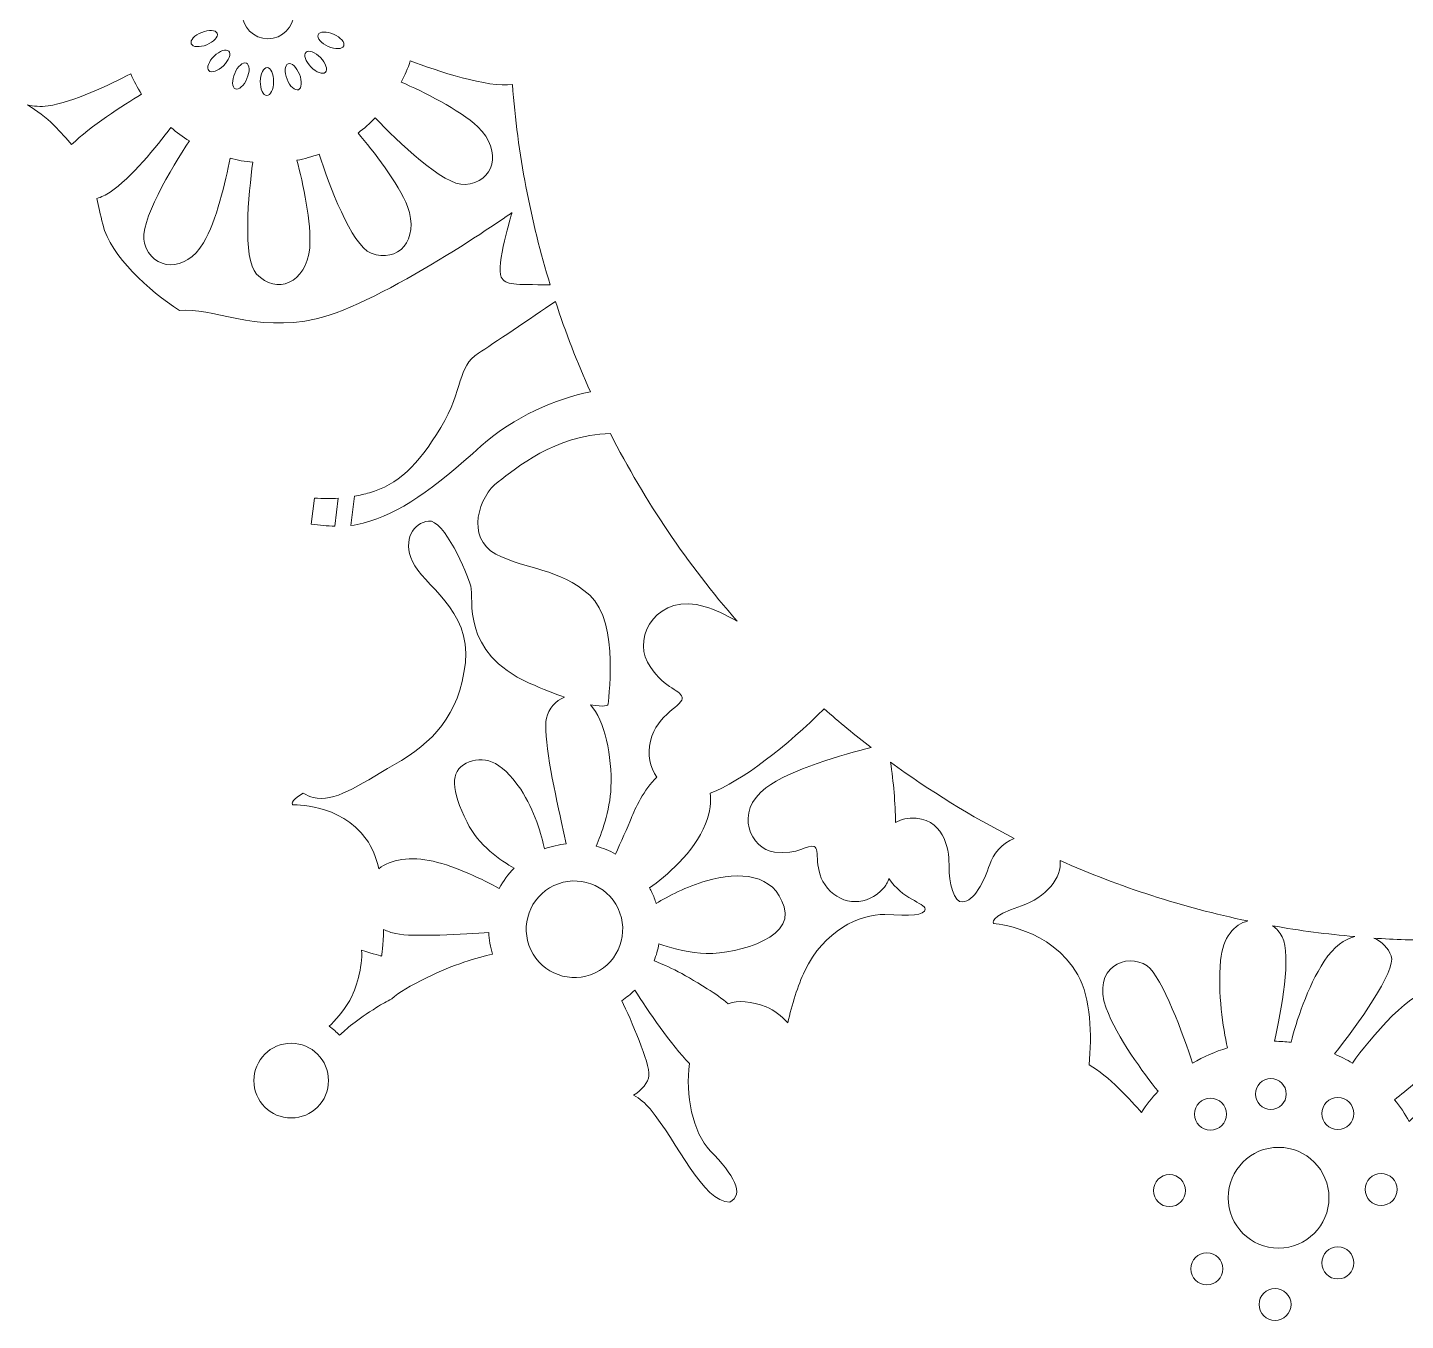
# Model space of a CAD drawing. Header units: inches. Extents: x -22.3 to 19.4, y -6.8 to 10.
# Drawn here: x -21.11 to -13.56, y -5.53 to 1.56 of the extents above; entities that cross this region are included whole.
import ezdxf

# ---------------------------------------------------------------- set-up
doc = ezdxf.new("R2010")
doc.units = ezdxf.units.IN
doc.header["$MEASUREMENT"] = 0
doc.layers.add('Layer 1', color=7, linetype='Continuous')

msp = doc.modelspace()

# ---------------------------------------------------------------- linework, layer by layer
at = {"layer": 'Layer 1', "color": 240, "lineweight": 9}
for points, knots in [([(-19.7963, 1.7796), (-19.7177, 1.7796), (-19.6539, 1.7158), (-19.6539, 1.6371), (-19.6539, 1.6371), (-19.6539, 1.5585), (-19.7177, 1.4947), (-19.7963, 1.4947), (-19.7963, 1.4947), (-19.875, 1.4947), (-19.9388, 1.5585), (-19.9388, 1.6371), (-19.9388, 1.6371), (-19.9388, 1.7158), (-19.875, 1.7796), (-19.7963, 1.7796)], [0, 0, 0, 0, 0.2, 0.2, 0.2, 0.2, 0.4, 0.4, 0.4, 0.4, 0.6, 0.6, 0.6, 0.6, 1, 1, 1, 1]), ([(-20.2168, 1.4673), (-20.2244, 1.486), (-20.1989, 1.5141), (-20.1597, 1.5299), (-20.1597, 1.5299), (-20.1206, 1.5457), (-20.0827, 1.5433), (-20.0752, 1.5245), (-20.0752, 1.5245), (-20.0676, 1.5057), (-20.0931, 1.4777), (-20.1323, 1.4619), (-20.1323, 1.4619), (-20.1714, 1.4461), (-20.2092, 1.4485), (-20.2168, 1.4673)], [0, 0, 0, 0, 0.2, 0.2, 0.2, 0.2, 0.4, 0.4, 0.4, 0.4, 0.6, 0.6, 0.6, 0.6, 1, 1, 1, 1]), ([(-19.3807, 1.4556), (-19.3888, 1.437), (-19.4268, 1.4357), (-19.4654, 1.4526), (-19.4654, 1.4526), (-19.5041, 1.4694), (-19.5289, 1.4982), (-19.5208, 1.5167), (-19.5208, 1.5167), (-19.5127, 1.5353), (-19.4747, 1.5367), (-19.4361, 1.5198), (-19.4361, 1.5198), (-19.3974, 1.5029), (-19.3726, 1.4741), (-19.3807, 1.4556)], [0, 0, 0, 0, 0.2, 0.2, 0.2, 0.2, 0.4, 0.4, 0.4, 0.4, 0.6, 0.6, 0.6, 0.6, 1, 1, 1, 1]), ([(-20.1204, 1.3198), (-20.1345, 1.3343), (-20.1216, 1.37), (-20.0914, 1.3995), (-20.0914, 1.3995), (-20.0613, 1.429), (-20.0254, 1.4412), (-20.0112, 1.4267), (-20.0112, 1.4267), (-19.997, 1.4123), (-20.01, 1.3766), (-20.0401, 1.3471), (-20.0401, 1.3471), (-20.0703, 1.3176), (-20.1062, 1.3054), (-20.1204, 1.3198)], [0, 0, 0, 0, 0.2, 0.2, 0.2, 0.2, 0.4, 0.4, 0.4, 0.4, 0.6, 0.6, 0.6, 0.6, 1, 1, 1, 1]), ([(-20.2818, 0.0044), (-20.4501, 0.1163), (-20.6578, 0.3004), (-20.7024, 0.4772), (-20.7024, 0.4772), (-20.716, 0.5312), (-20.725, 0.577), (-20.734, 0.6186), (-20.734, 0.6186), (-20.7104, 0.6263), (-20.6859, 0.6381), (-20.6613, 0.6544), (-20.6613, 0.6544), (-20.5479, 0.7292), (-20.4058, 0.9066), (-20.3291, 1.0086), (-20.3291, 1.0086), (-20.2971, 0.9814), (-20.2629, 0.9566), (-20.2269, 0.9345), (-20.2269, 0.9345), (-20.3227, 0.7886), (-20.5079, 0.4858), (-20.4736, 0.3733), (-20.4736, 0.3733), (-20.4277, 0.2227), (-20.2498, 0.208), (-20.1493, 0.3764), (-20.1493, 0.3764), (-20.0797, 0.493), (-20.0286, 0.7143), (-20.0037, 0.8396), (-20.0037, 0.8396), (-19.9635, 0.8291), (-19.922, 0.8216), (-19.8794, 0.8174), (-19.8794, 0.8174), (-19.9025, 0.6443), (-19.938, 0.2911), (-19.8583, 0.2046), (-19.8583, 0.2046), (-19.7516, 0.0888), (-19.585, 0.1527), (-19.5674, 0.3481), (-19.5674, 0.3481), (-19.5553, 0.4833), (-19.6052, 0.7049), (-19.6372, 0.8285), (-19.6372, 0.8285), (-19.5954, 0.8367), (-19.5548, 0.8481), (-19.5155, 0.8623), (-19.5155, 0.8623), (-19.4612, 0.6964), (-19.34, 0.3629), (-19.2306, 0.3195), (-19.2306, 0.3195), (-19.0843, 0.2615), (-18.9619, 0.3914), (-19.0308, 0.575), (-19.0308, 0.575), (-19.0786, 0.7022), (-19.2199, 0.8802), (-19.3022, 0.9777), (-19.3022, 0.9777), (-19.2685, 1.003), (-19.2368, 1.0308), (-19.2073, 1.061), (-19.2073, 1.061), (-19.0864, 0.9351), (-18.8324, 0.687), (-18.715, 0.6953), (-18.715, 0.6953), (-18.558, 0.7065), (-18.504, 0.8766), (-18.6458, 1.0122), (-18.6458, 1.0122), (-18.7439, 1.106), (-18.9484, 1.2051), (-19.0649, 1.2573), (-19.0649, 1.2573), (-19.0456, 1.2944), (-19.029, 1.3332), (-19.0154, 1.3734), (-19.0154, 1.3734), (-18.87, 1.3192), (-18.5879, 1.2236), (-18.4555, 1.2442), (-18.4555, 1.2442), (-18.4264, 0.8645), (-18.3557, 0.4965), (-18.2478, 0.1447), (-18.2478, 0.1447), (-18.4496, 0.1503), (-18.4913, 0.1398), (-18.5167, 0.1881), (-18.5167, 0.1881), (-18.5475, 0.2466), (-18.4576, 0.541), (-18.4576, 0.541), (-18.4576, 0.541), (-18.4576, 0.541), (-19.1754, 0.0401), (-19.5313, -0.041), (-19.5313, -0.041), (-19.8701, -0.1182), (-20.1051, 0.0253), (-20.2818, 0.0044)], [0, 0, 0, 0, 0.035714, 0.035714, 0.035714, 0.035714, 0.071429, 0.071429, 0.071429, 0.071429, 0.107143, 0.107143, 0.107143, 0.107143, 0.142857, 0.142857, 0.142857, 0.142857, 0.178571, 0.178571, 0.178571, 0.178571, 0.214286, 0.214286, 0.214286, 0.214286, 0.25, 0.25, 0.25, 0.25, 0.285714, 0.285714, 0.285714, 0.285714, 0.321429, 0.321429, 0.321429, 0.321429, 0.357143, 0.357143, 0.357143, 0.357143, 0.392857, 0.392857, 0.392857, 0.392857, 0.428571, 0.428571, 0.428571, 0.428571, 0.464286, 0.464286, 0.464286, 0.464286, 0.5, 0.5, 0.5, 0.5, 0.535714, 0.535714, 0.535714, 0.535714, 0.571429, 0.571429, 0.571429, 0.571429, 0.607143, 0.607143, 0.607143, 0.607143, 0.642857, 0.642857, 0.642857, 0.642857, 0.678571, 0.678571, 0.678571, 0.678571, 0.714286, 0.714286, 0.714286, 0.714286, 0.75, 0.75, 0.75, 0.75, 0.785714, 0.785714, 0.785714, 0.785714, 0.821429, 0.821429, 0.821429, 0.821429, 0.857143, 0.857143, 0.857143, 0.857143, 0.892857, 0.892857, 0.892857, 0.892857, 0.928571, 0.928571, 0.928571, 0.928571, 1, 1, 1, 1]), ([(-19.975, 1.2203), (-19.9936, 1.2283), (-19.9952, 1.2662), (-19.9786, 1.305), (-19.9786, 1.305), (-19.962, 1.3437), (-19.9334, 1.3687), (-19.9148, 1.3607), (-19.9148, 1.3607), (-19.8962, 1.3528), (-19.8946, 1.3149), (-19.9112, 1.2761), (-19.9112, 1.2761), (-19.9278, 1.2373), (-19.9564, 1.2123), (-19.975, 1.2203)], [0, 0, 0, 0, 0.2, 0.2, 0.2, 0.2, 0.4, 0.4, 0.4, 0.4, 0.6, 0.6, 0.6, 0.6, 1, 1, 1, 1]), ([(-19.6294, 1.2155), (-19.6482, 1.208), (-19.6761, 1.2338), (-19.6916, 1.273), (-19.6916, 1.273), (-19.7071, 1.3122), (-19.7045, 1.3501), (-19.6856, 1.3575), (-19.6856, 1.3575), (-19.6668, 1.365), (-19.6389, 1.3392), (-19.6234, 1.3), (-19.6234, 1.3), (-19.6079, 1.2608), (-19.6105, 1.2229), (-19.6294, 1.2155)], [0, 0, 0, 0, 0.2, 0.2, 0.2, 0.2, 0.4, 0.4, 0.4, 0.4, 0.6, 0.6, 0.6, 0.6, 1, 1, 1, 1]), ([(-19.4813, 1.3109), (-19.4958, 1.2968), (-19.5314, 1.31), (-19.5607, 1.3404), (-19.5607, 1.3404), (-19.5901, 1.3707), (-19.602, 1.4068), (-19.5874, 1.4208), (-19.5874, 1.4208), (-19.5729, 1.4349), (-19.5373, 1.4217), (-19.508, 1.3913), (-19.508, 1.3913), (-19.4787, 1.361), (-19.4667, 1.325), (-19.4813, 1.3109)], [0, 0, 0, 0, 0.2, 0.2, 0.2, 0.2, 0.4, 0.4, 0.4, 0.4, 0.6, 0.6, 0.6, 0.6, 1, 1, 1, 1]), ([(-20.8729, 0.9143), (-20.8994, 0.9464), (-20.9316, 0.9814), (-20.9711, 1.0207), (-20.9711, 1.0207), (-21.0142, 1.0635), (-21.0633, 1.1005), (-21.1148, 1.1326), (-21.1148, 1.1326), (-21.0824, 1.1237), (-21.0445, 1.1211), (-21.002, 1.1269), (-21.002, 1.1269), (-20.8674, 1.1452), (-20.6625, 1.2433), (-20.5491, 1.302), (-20.5491, 1.302), (-20.5319, 1.2633), (-20.5118, 1.2262), (-20.489, 1.1909), (-20.489, 1.1909), (-20.5931, 1.1284), (-20.7694, 1.016), (-20.8729, 0.9143)], [0, 0, 0, 0, 0.142857, 0.142857, 0.142857, 0.142857, 0.285714, 0.285714, 0.285714, 0.285714, 0.428571, 0.428571, 0.428571, 0.428571, 0.571429, 0.571429, 0.571429, 0.571429, 0.714286, 0.714286, 0.714286, 0.714286, 1, 1, 1, 1]), ([(-19.8027, 1.1837), (-19.8229, 1.1839), (-19.8389, 1.2184), (-19.8383, 1.2606), (-19.8383, 1.2606), (-19.8377, 1.3028), (-19.8208, 1.3367), (-19.8005, 1.3365), (-19.8005, 1.3365), (-19.7803, 1.3362), (-19.7643, 1.3017), (-19.7649, 1.2595), (-19.7649, 1.2595), (-19.7655, 1.2173), (-19.7824, 1.1834), (-19.8027, 1.1837)], [0, 0, 0, 0, 0.2, 0.2, 0.2, 0.2, 0.4, 0.4, 0.4, 0.4, 0.6, 0.6, 0.6, 0.6, 1, 1, 1, 1]), ([(-18.0279, -0.4404), (-18.2128, -0.4792), (-18.4481, -0.5764), (-18.6268, -0.7382), (-18.6268, -0.7382), (-18.8881, -0.9745), (-19.0756, -1.1099), (-19.2737, -1.1618), (-19.2737, -1.1618), (-19.2946, -1.1673), (-19.3172, -1.1712), (-19.3411, -1.1738), (-19.3411, -1.1738), (-19.3411, -1.1738), (-19.3221, -1.0134), (-19.3221, -1.0134), (-19.3221, -1.0134), (-19.2931, -1.0081), (-19.2659, -1.0015), (-19.2401, -0.9944), (-19.2401, -0.9944), (-19.0841, -0.9512), (-18.9758, -0.8475), (-18.8479, -0.6365), (-18.8479, -0.6365), (-18.7199, -0.4254), (-18.7604, -0.304), (-18.6417, -0.229), (-18.6417, -0.229), (-18.564, -0.1798), (-18.3545, -0.0374), (-18.2193, 0.0549), (-18.2193, 0.0549), (-18.1639, -0.1143), (-18.1, -0.2795), (-18.0279, -0.4404)], [0, 0, 0, 0, 0.1, 0.1, 0.1, 0.1, 0.2, 0.2, 0.2, 0.2, 0.3, 0.3, 0.3, 0.3, 0.4, 0.4, 0.4, 0.4, 0.5, 0.5, 0.5, 0.5, 0.6, 0.6, 0.6, 0.6, 0.7, 0.7, 0.7, 0.7, 0.8, 0.8, 0.8, 0.8, 1, 1, 1, 1]), ([(-18.0276, -2.1572), (-17.9483, -2.1727), (-17.9317, -2.1578), (-17.9317, -2.1578), (-17.9317, -2.1578), (-17.9317, -2.1578), (-17.8643, -1.7064), (-18.0316, -1.5563), (-18.0316, -1.5563), (-18.1989, -1.4061), (-18.3787, -1.419), (-18.5464, -1.3305), (-18.5464, -1.3305), (-18.7142, -1.242), (-18.6387, -1.011), (-18.5336, -0.9344), (-18.5336, -0.9344), (-18.4327, -0.8608), (-18.2306, -0.6793), (-17.918, -0.6698), (-17.918, -0.6698), (-17.7282, -1.0418), (-17.494, -1.3874), (-17.2223, -1.6996), (-17.2223, -1.6996), (-17.2852, -1.6637), (-17.3454, -1.635), (-17.3978, -1.6192), (-17.3978, -1.6192), (-17.6603, -1.5402), (-17.7931, -1.7805), (-17.714, -1.9229), (-17.714, -1.9229), (-17.635, -2.0652), (-17.5369, -2.0715), (-17.5243, -2.1158), (-17.5243, -2.1158), (-17.5116, -2.16), (-17.6634, -2.2043), (-17.6982, -2.3561), (-17.6982, -2.3561), (-17.7151, -2.43), (-17.7013, -2.5002), (-17.6638, -2.5545), (-17.6638, -2.5545), (-17.7341, -2.62), (-17.7832, -2.7282), (-17.8038, -2.7799), (-17.8038, -2.7799), (-17.8222, -2.826), (-17.8636, -2.9147), (-17.8892, -2.9756), (-17.8892, -2.9756), (-17.9232, -2.957), (-17.9593, -2.9427), (-17.9968, -2.9329), (-17.9968, -2.9329), (-17.9677, -2.8673), (-17.9202, -2.7414), (-17.9148, -2.6096), (-17.9148, -2.6096), (-17.908, -2.4404), (-17.9494, -2.2413), (-18.0276, -2.1572)], [0, 0, 0, 0, 0.058824, 0.058824, 0.058824, 0.058824, 0.117647, 0.117647, 0.117647, 0.117647, 0.176471, 0.176471, 0.176471, 0.176471, 0.235294, 0.235294, 0.235294, 0.235294, 0.294118, 0.294118, 0.294118, 0.294118, 0.352941, 0.352941, 0.352941, 0.352941, 0.411765, 0.411765, 0.411765, 0.411765, 0.470588, 0.470588, 0.470588, 0.470588, 0.529412, 0.529412, 0.529412, 0.529412, 0.588235, 0.588235, 0.588235, 0.588235, 0.647059, 0.647059, 0.647059, 0.647059, 0.705882, 0.705882, 0.705882, 0.705882, 0.764706, 0.764706, 0.764706, 0.764706, 0.823529, 0.823529, 0.823529, 0.823529, 0.882353, 0.882353, 0.882353, 0.882353, 1, 1, 1, 1]), ([(-19.429, -1.1774), (-19.47, -1.1766), (-19.5135, -1.1729), (-19.5588, -1.1666), (-19.5588, -1.1666), (-19.5588, -1.1666), (-19.5418, -1.0236), (-19.5418, -1.0236), (-19.5418, -1.0236), (-19.4945, -1.0277), (-19.4511, -1.0277), (-19.4108, -1.0248), (-19.4108, -1.0248), (-19.4108, -1.0248), (-19.429, -1.1774), (-19.429, -1.1774)], [0, 0, 0, 0, 0.2, 0.2, 0.2, 0.2, 0.4, 0.4, 0.4, 0.4, 0.6, 0.6, 0.6, 0.6, 1, 1, 1, 1]), ([(-19.6026, -2.6415), (-19.6819, -2.687), (-19.6603, -2.7059), (-19.6603, -2.7059), (-19.6603, -2.7059), (-19.6603, -2.7059), (-19.4008, -2.6947), (-19.257, -2.8938), (-19.257, -2.8938), (-19.2249, -2.9383), (-19.203, -2.9949), (-19.1882, -3.0559), (-19.1882, -3.0559), (-19.1226, -3.0033), (-19.0151, -2.9871), (-18.8893, -3.0155), (-18.8893, -3.0155), (-18.7646, -3.0437), (-18.616, -3.1166), (-18.528, -3.1637), (-18.528, -3.1637), (-18.5063, -3.1236), (-18.4787, -3.0864), (-18.4456, -3.0537), (-18.4456, -3.0537), (-18.516, -3.0136), (-18.6433, -2.9275), (-18.7044, -2.8014), (-18.7044, -2.8014), (-18.7914, -2.622), (-18.7989, -2.5229), (-18.7087, -2.478), (-18.7087, -2.478), (-18.6185, -2.4332), (-18.5201, -2.4566), (-18.4098, -2.6207), (-18.4098, -2.6207), (-18.3326, -2.7355), (-18.2953, -2.8745), (-18.2798, -2.9477), (-18.2798, -2.9477), (-18.2405, -2.9329), (-18.2002, -2.9237), (-18.16, -2.9199), (-18.16, -2.9199), (-18.16, -2.9199), (-18.1859, -2.8032), (-18.1859, -2.8032), (-18.1859, -2.8032), (-18.2285, -2.6115), (-18.2899, -2.3151), (-18.2686, -2.2307), (-18.2686, -2.2307), (-18.2558, -2.18), (-18.219, -2.1329), (-18.1701, -2.1162), (-18.1701, -2.1162), (-18.2225, -2.0976), (-18.286, -2.0723), (-18.3631, -2.038), (-18.3631, -2.038), (-18.7408, -1.8696), (-18.6648, -1.577), (-18.6838, -1.5062), (-18.6838, -1.5062), (-18.7029, -1.4353), (-18.8322, -1.1389), (-18.9157, -1.1495), (-18.9157, -1.1495), (-18.9992, -1.1601), (-19.0578, -1.2492), (-19.0039, -1.3721), (-19.0039, -1.3721), (-18.9499, -1.4951), (-18.6788, -1.637), (-18.7134, -1.9278), (-18.7134, -1.9278), (-18.7479, -2.2185), (-18.892, -2.3644), (-19.1019, -2.485), (-19.1019, -2.485), (-19.3118, -2.6055), (-19.4294, -2.6934), (-19.5484, -2.665), (-19.5484, -2.665), (-19.5659, -2.6608), (-19.5842, -2.6529), (-19.6026, -2.6415)], [0, 0, 0, 0, 0.043478, 0.043478, 0.043478, 0.043478, 0.086957, 0.086957, 0.086957, 0.086957, 0.130435, 0.130435, 0.130435, 0.130435, 0.173913, 0.173913, 0.173913, 0.173913, 0.217391, 0.217391, 0.217391, 0.217391, 0.26087, 0.26087, 0.26087, 0.26087, 0.304348, 0.304348, 0.304348, 0.304348, 0.347826, 0.347826, 0.347826, 0.347826, 0.391304, 0.391304, 0.391304, 0.391304, 0.434783, 0.434783, 0.434783, 0.434783, 0.478261, 0.478261, 0.478261, 0.478261, 0.521739, 0.521739, 0.521739, 0.521739, 0.565217, 0.565217, 0.565217, 0.565217, 0.608696, 0.608696, 0.608696, 0.608696, 0.652174, 0.652174, 0.652174, 0.652174, 0.695652, 0.695652, 0.695652, 0.695652, 0.73913, 0.73913, 0.73913, 0.73913, 0.782609, 0.782609, 0.782609, 0.782609, 0.826087, 0.826087, 0.826087, 0.826087, 0.869565, 0.869565, 0.869565, 0.869565, 0.913043, 0.913043, 0.913043, 0.913043, 1, 1, 1, 1]), ([(-16.488, -2.3917), (-16.6372, -2.4295), (-16.934, -2.5136), (-17.0646, -2.6118), (-17.0646, -2.6118), (-17.2427, -2.7457), (-17.1492, -2.9484), (-17.0179, -2.9651), (-17.0179, -2.9651), (-16.8866, -2.9818), (-16.8353, -2.9206), (-16.8002, -2.9337), (-16.8002, -2.9337), (-16.7651, -2.9467), (-16.8091, -3.0675), (-16.7264, -3.1633), (-16.7264, -3.1633), (-16.6437, -3.2592), (-16.5089, -3.2625), (-16.4194, -3.1624), (-16.4194, -3.1624), (-16.4079, -3.1495), (-16.3981, -3.1316), (-16.3898, -3.1095), (-16.3898, -3.1095), (-16.3203, -3.2208), (-16.192, -3.244), (-16.192, -3.2773), (-16.192, -3.2773), (-16.192, -3.3139), (-16.2745, -3.3139), (-16.4121, -3.3078), (-16.4121, -3.3078), (-16.5496, -3.3017), (-16.7483, -3.3995), (-16.8522, -3.6165), (-16.8522, -3.6165), (-16.8908, -3.6971), (-16.9218, -3.8018), (-16.9455, -3.9015), (-16.9455, -3.9015), (-16.9793, -3.8623), (-17.0188, -3.8317), (-17.0642, -3.8139), (-17.0642, -3.8139), (-17.1472, -3.7813), (-17.2156, -3.7766), (-17.2728, -3.7961), (-17.2728, -3.7961), (-17.3055, -3.7687), (-17.3432, -3.7413), (-17.3863, -3.714), (-17.3863, -3.714), (-17.5289, -3.6239), (-17.6234, -3.5812), (-17.6781, -3.5611), (-17.6781, -3.5611), (-17.6661, -3.5309), (-17.6572, -3.4994), (-17.6517, -3.4673), (-17.6517, -3.4673), (-17.5995, -3.4862), (-17.5161, -3.5114), (-17.4235, -3.5197), (-17.4235, -3.5197), (-17.2684, -3.5338), (-16.9079, -3.4508), (-16.9647, -3.2658), (-16.9647, -3.2658), (-17.0216, -3.0808), (-17.2078, -3.0705), (-17.3909, -3.1221), (-17.3909, -3.1221), (-17.5002, -3.1529), (-17.6023, -3.2075), (-17.6667, -3.2465), (-17.6667, -3.2465), (-17.673, -3.2264), (-17.6808, -3.2065), (-17.69, -3.187), (-17.69, -3.187), (-17.6941, -3.1783), (-17.6985, -3.1698), (-17.703, -3.1615), (-17.703, -3.1615), (-17.6152, -3.0987), (-17.4587, -2.9698), (-17.3963, -2.8101), (-17.3963, -2.8101), (-17.37, -2.7427), (-17.3637, -2.6865), (-17.3709, -2.6413), (-17.3709, -2.6413), (-17.2007, -2.5797), (-16.9423, -2.3777), (-16.7457, -2.1791), (-16.7457, -2.1791), (-16.6622, -2.2527), (-16.5763, -2.3236), (-16.488, -2.3917)], [0, 0, 0, 0, 0.038462, 0.038462, 0.038462, 0.038462, 0.076923, 0.076923, 0.076923, 0.076923, 0.115385, 0.115385, 0.115385, 0.115385, 0.153846, 0.153846, 0.153846, 0.153846, 0.192308, 0.192308, 0.192308, 0.192308, 0.230769, 0.230769, 0.230769, 0.230769, 0.269231, 0.269231, 0.269231, 0.269231, 0.307692, 0.307692, 0.307692, 0.307692, 0.346154, 0.346154, 0.346154, 0.346154, 0.384615, 0.384615, 0.384615, 0.384615, 0.423077, 0.423077, 0.423077, 0.423077, 0.461538, 0.461538, 0.461538, 0.461538, 0.5, 0.5, 0.5, 0.5, 0.538462, 0.538462, 0.538462, 0.538462, 0.576923, 0.576923, 0.576923, 0.576923, 0.615385, 0.615385, 0.615385, 0.615385, 0.653846, 0.653846, 0.653846, 0.653846, 0.692308, 0.692308, 0.692308, 0.692308, 0.730769, 0.730769, 0.730769, 0.730769, 0.769231, 0.769231, 0.769231, 0.769231, 0.807692, 0.807692, 0.807692, 0.807692, 0.846154, 0.846154, 0.846154, 0.846154, 0.884615, 0.884615, 0.884615, 0.884615, 0.923077, 0.923077, 0.923077, 0.923077, 1, 1, 1, 1]), ([(-16.354, -2.8034), (-16.3551, -2.6965), (-16.3649, -2.5799), (-16.3812, -2.4719), (-16.3812, -2.4719), (-16.1671, -2.6283), (-15.9403, -2.7684), (-15.7027, -2.8903), (-15.7027, -2.8903), (-15.7719, -2.9153), (-15.8195, -2.9788), (-15.8375, -3.0328), (-15.8375, -3.0328), (-15.8681, -3.1244), (-15.9231, -3.2375), (-15.9873, -3.2375), (-15.9873, -3.2375), (-16.03, -3.2498), (-16.0637, -3.1245), (-16.0606, -3.048), (-16.0606, -3.048), (-16.0575, -2.9716), (-16.0759, -2.7944), (-16.2409, -2.7791), (-16.2409, -2.7791), (-16.2865, -2.7749), (-16.3244, -2.7844), (-16.354, -2.8034)], [0, 0, 0, 0, 0.125, 0.125, 0.125, 0.125, 0.25, 0.25, 0.25, 0.25, 0.375, 0.375, 0.375, 0.375, 0.5, 0.5, 0.5, 0.5, 0.625, 0.625, 0.625, 0.625, 0.75, 0.75, 0.75, 0.75, 1, 1, 1, 1]), ([(-15.2923, -4.1318), (-15.1864, -4.1899), (-15.0601, -4.3292), (-15.0053, -4.3931), (-15.0053, -4.3931), (-14.9783, -4.3515), (-14.9477, -4.3124), (-14.9141, -4.2762), (-14.9141, -4.2762), (-14.9905, -4.1801), (-15.1395, -3.9811), (-15.1987, -3.82), (-15.1987, -3.82), (-15.28, -3.599), (-15.085, -3.5112), (-14.9744, -3.5893), (-14.9744, -3.5893), (-14.8892, -3.6494), (-14.7731, -3.9763), (-14.7244, -4.1227), (-14.7244, -4.1227), (-14.6651, -4.0874), (-14.6012, -4.059), (-14.5338, -4.0386), (-14.5338, -4.0386), (-14.5568, -3.9258), (-14.5874, -3.7429), (-14.5714, -3.56), (-14.5714, -3.56), (-14.56, -3.4297), (-14.4939, -3.3606), (-14.4214, -3.3425), (-14.4214, -3.3425), (-14.7801, -3.2683), (-15.1249, -3.1562), (-15.4516, -3.0107), (-15.4516, -3.0107), (-15.438, -3.1039), (-15.5315, -3.2157), (-15.6633, -3.2589), (-15.6633, -3.2589), (-15.8497, -3.3201), (-15.8161, -3.3567), (-15.8161, -3.3567), (-15.8161, -3.3567), (-15.8161, -3.3567), (-15.5013, -3.3781), (-15.3546, -3.6379), (-15.3546, -3.6379), (-15.2807, -3.7688), (-15.2774, -3.9671), (-15.2923, -4.1318)], [0, 0, 0, 0, 0.071429, 0.071429, 0.071429, 0.071429, 0.142857, 0.142857, 0.142857, 0.142857, 0.214286, 0.214286, 0.214286, 0.214286, 0.285714, 0.285714, 0.285714, 0.285714, 0.357143, 0.357143, 0.357143, 0.357143, 0.428571, 0.428571, 0.428571, 0.428571, 0.5, 0.5, 0.5, 0.5, 0.571429, 0.571429, 0.571429, 0.571429, 0.642857, 0.642857, 0.642857, 0.642857, 0.714286, 0.714286, 0.714286, 0.714286, 0.785714, 0.785714, 0.785714, 0.785714, 0.857143, 0.857143, 0.857143, 0.857143, 1, 1, 1, 1]), ([(-17.8757, -3.2747), (-17.8133, -3.4069), (-17.8697, -3.5646), (-18.0019, -3.627), (-18.0019, -3.627), (-18.134, -3.6895), (-18.2917, -3.633), (-18.3542, -3.5009), (-18.3542, -3.5009), (-18.4166, -3.3687), (-18.3601, -3.211), (-18.228, -3.1486), (-18.228, -3.1486), (-18.0959, -3.0861), (-17.9381, -3.1426), (-17.8757, -3.2747)], [0, 0, 0, 0, 0.2, 0.2, 0.2, 0.2, 0.4, 0.4, 0.4, 0.4, 0.6, 0.6, 0.6, 0.6, 1, 1, 1, 1]), ([(-19.1616, -3.3888), (-19.1646, -3.4748), (-19.1727, -3.5351), (-19.1727, -3.5351), (-19.1727, -3.5351), (-19.1727, -3.5351), (-19.2181, -3.5236), (-19.2825, -3.5022), (-19.2825, -3.5022), (-19.2765, -3.5963), (-19.3122, -3.7171), (-19.3479, -3.7778), (-19.3479, -3.7778), (-19.3844, -3.8398), (-19.4295, -3.8898), (-19.46, -3.9201), (-19.46, -3.9201), (-19.4394, -3.9346), (-19.4203, -3.9512), (-19.4031, -3.9696), (-19.4031, -3.9696), (-19.371, -3.9379), (-19.3099, -3.886), (-19.1997, -3.816), (-19.1997, -3.816), (-19.1709, -3.7978), (-19.1434, -3.7824), (-19.1171, -3.7696), (-19.1171, -3.7696), (-19.0784, -3.7347), (-19.0166, -3.6977), (-18.9229, -3.6517), (-18.9229, -3.6517), (-18.7789, -3.5811), (-18.6487, -3.5435), (-18.5647, -3.5244), (-18.5647, -3.5244), (-18.5767, -3.4851), (-18.5832, -3.4452), (-18.5847, -3.4056), (-18.5847, -3.4056), (-18.7134, -3.4146), (-19.0019, -3.4317), (-19.0951, -3.412), (-19.0951, -3.412), (-19.1199, -3.4068), (-19.1421, -3.399), (-19.1616, -3.3888)], [0, 0, 0, 0, 0.076923, 0.076923, 0.076923, 0.076923, 0.153846, 0.153846, 0.153846, 0.153846, 0.230769, 0.230769, 0.230769, 0.230769, 0.307692, 0.307692, 0.307692, 0.307692, 0.384615, 0.384615, 0.384615, 0.384615, 0.461538, 0.461538, 0.461538, 0.461538, 0.538462, 0.538462, 0.538462, 0.538462, 0.615385, 0.615385, 0.615385, 0.615385, 0.692308, 0.692308, 0.692308, 0.692308, 0.769231, 0.769231, 0.769231, 0.769231, 0.846154, 0.846154, 0.846154, 0.846154, 1, 1, 1, 1]), ([(-13.8348, -3.4283), (-13.987, -3.415), (-14.1374, -3.3953), (-14.2854, -3.3689), (-14.2854, -3.3689), (-14.2644, -3.3841), (-14.2464, -3.4046), (-14.2334, -3.43), (-14.2334, -3.43), (-14.1812, -3.5322), (-14.2369, -3.8313), (-14.2752, -4.0022), (-14.2752, -4.0022), (-14.2446, -4.0025), (-14.2144, -4.0045), (-14.1846, -4.008), (-14.1846, -4.008), (-14.1552, -3.8948), (-14.0964, -3.706), (-14.0026, -3.5633), (-14.0026, -3.5633), (-13.949, -3.4816), (-13.89, -3.4411), (-13.8348, -3.4283)], [0, 0, 0, 0, 0.142857, 0.142857, 0.142857, 0.142857, 0.285714, 0.285714, 0.285714, 0.285714, 0.428571, 0.428571, 0.428571, 0.428571, 0.571429, 0.571429, 0.571429, 0.571429, 0.714286, 0.714286, 0.714286, 0.714286, 1, 1, 1, 1]), ([(-12.9179, -4.2064), (-12.8426, -4.1566), (-12.7412, -4.1149), (-12.6774, -4.0912), (-12.6774, -4.0912), (-12.6889, -4.0596), (-12.696, -4.0262), (-12.6979, -3.9919), (-12.6979, -3.9919), (-12.7545, -4.0113), (-12.8642, -4.0396), (-12.9637, -4.0118), (-12.9637, -4.0118), (-13.1054, -3.9723), (-13.1638, -3.9281), (-13.1446, -3.8563), (-13.1446, -3.8563), (-13.1253, -3.7846), (-13.0643, -3.7416), (-12.9198, -3.7607), (-12.9198, -3.7607), (-12.8186, -3.7741), (-12.7236, -3.8214), (-12.6756, -3.8485), (-12.6756, -3.8485), (-12.6646, -3.8196), (-12.65, -3.7928), (-12.6325, -3.7687), (-12.6325, -3.7687), (-12.6325, -3.7687), (-12.7096, -3.7261), (-12.7096, -3.7261), (-12.7096, -3.7261), (-12.8364, -3.656), (-13.0302, -3.5453), (-13.0664, -3.4923), (-13.0664, -3.4923), (-13.077, -3.4768), (-13.0844, -3.4585), (-13.0875, -3.4398), (-13.0875, -3.4398), (-13.1859, -3.4455), (-13.2851, -3.4484), (-13.3849, -3.4484), (-13.3849, -3.4484), (-13.5013, -3.4484), (-13.6167, -3.4442), (-13.7312, -3.4364), (-13.7312, -3.4364), (-13.6861, -3.4549), (-13.6511, -3.4917), (-13.6354, -3.534), (-13.6354, -3.534), (-13.6046, -3.617), (-13.8245, -3.9161), (-13.9458, -4.0719), (-13.9458, -4.0719), (-13.9121, -4.0865), (-13.8795, -4.1031), (-13.8482, -4.1217), (-13.8482, -4.1217), (-13.7526, -3.9908), (-13.522, -3.7001), (-13.3656, -3.7128), (-13.3656, -3.7128), (-13.1641, -3.729), (-13.1673, -3.924), (-13.3624, -4.106), (-13.3624, -4.106), (-13.458, -4.1953), (-13.5489, -4.2697), (-13.6168, -4.3224), (-13.6168, -4.3224), (-13.5866, -4.3599), (-13.5595, -4.4), (-13.5359, -4.4423), (-13.5359, -4.4423), (-13.4615, -4.3696), (-13.3209, -4.2504), (-13.1511, -4.1938), (-13.1511, -4.1938), (-13.0352, -4.1551), (-12.9614, -4.1716), (-12.9179, -4.2064)], [0, 0, 0, 0, 0.045455, 0.045455, 0.045455, 0.045455, 0.090909, 0.090909, 0.090909, 0.090909, 0.136364, 0.136364, 0.136364, 0.136364, 0.181818, 0.181818, 0.181818, 0.181818, 0.227273, 0.227273, 0.227273, 0.227273, 0.272727, 0.272727, 0.272727, 0.272727, 0.318182, 0.318182, 0.318182, 0.318182, 0.363636, 0.363636, 0.363636, 0.363636, 0.409091, 0.409091, 0.409091, 0.409091, 0.454545, 0.454545, 0.454545, 0.454545, 0.5, 0.5, 0.5, 0.5, 0.545455, 0.545455, 0.545455, 0.545455, 0.590909, 0.590909, 0.590909, 0.590909, 0.636364, 0.636364, 0.636364, 0.636364, 0.681818, 0.681818, 0.681818, 0.681818, 0.727273, 0.727273, 0.727273, 0.727273, 0.772727, 0.772727, 0.772727, 0.772727, 0.818182, 0.818182, 0.818182, 0.818182, 0.863636, 0.863636, 0.863636, 0.863636, 0.909091, 0.909091, 0.909091, 0.909091, 1, 1, 1, 1]), ([(-17.2629, -4.8836), (-17.1803, -4.8439), (-17.2415, -4.7338), (-17.3698, -4.6024), (-17.3698, -4.6024), (-17.4677, -4.5022), (-17.5069, -4.2936), (-17.4848, -4.1243), (-17.4848, -4.1243), (-17.583, -4.0245), (-17.7128, -3.8322), (-17.7842, -3.7219), (-17.7842, -3.7219), (-17.8056, -3.7431), (-17.8294, -3.7625), (-17.8553, -3.7796), (-17.8553, -3.7796), (-17.8061, -3.8844), (-17.6999, -4.1204), (-17.7069, -4.191), (-17.7069, -4.191), (-17.7105, -4.2269), (-17.7445, -4.2709), (-17.7903, -4.2973), (-17.7903, -4.2973), (-17.7576, -4.3156), (-17.7269, -4.3407), (-17.6999, -4.3732), (-17.6999, -4.3732), (-17.5502, -4.5535), (-17.4096, -4.8867), (-17.2629, -4.8836)], [0, 0, 0, 0, 0.111111, 0.111111, 0.111111, 0.111111, 0.222222, 0.222222, 0.222222, 0.222222, 0.333333, 0.333333, 0.333333, 0.333333, 0.444444, 0.444444, 0.444444, 0.444444, 0.555556, 0.555556, 0.555556, 0.555556, 0.666667, 0.666667, 0.666667, 0.666667, 0.777778, 0.777778, 0.777778, 0.777778, 1, 1, 1, 1]), ([(-19.6688, -4.0131), (-19.5557, -4.0131), (-19.4641, -4.1048), (-19.4641, -4.2179), (-19.4641, -4.2179), (-19.4641, -4.331), (-19.5557, -4.4227), (-19.6688, -4.4227), (-19.6688, -4.4227), (-19.7819, -4.4227), (-19.8736, -4.331), (-19.8736, -4.2179), (-19.8736, -4.2179), (-19.8736, -4.1048), (-19.7819, -4.0131), (-19.6688, -4.0131)], [0, 0, 0, 0, 0.2, 0.2, 0.2, 0.2, 0.4, 0.4, 0.4, 0.4, 0.6, 0.6, 0.6, 0.6, 1, 1, 1, 1]), ([(-14.2952, -4.2068), (-14.2485, -4.2068), (-14.2107, -4.2446), (-14.2107, -4.2913), (-14.2107, -4.2913), (-14.2107, -4.338), (-14.2485, -4.3758), (-14.2952, -4.3758), (-14.2952, -4.3758), (-14.3418, -4.3758), (-14.3797, -4.338), (-14.3797, -4.2913), (-14.3797, -4.2913), (-14.3797, -4.2446), (-14.3418, -4.2068), (-14.2952, -4.2068)], [0, 0, 0, 0, 0.2, 0.2, 0.2, 0.2, 0.4, 0.4, 0.4, 0.4, 0.6, 0.6, 0.6, 0.6, 1, 1, 1, 1]), ([(-14.6267, -4.3141), (-14.5782, -4.3141), (-14.5389, -4.3533), (-14.5389, -4.4018), (-14.5389, -4.4018), (-14.5389, -4.4503), (-14.5782, -4.4896), (-14.6267, -4.4896), (-14.6267, -4.4896), (-14.6751, -4.4896), (-14.7144, -4.4503), (-14.7144, -4.4018), (-14.7144, -4.4018), (-14.7144, -4.3533), (-14.6751, -4.3141), (-14.6267, -4.3141)], [0, 0, 0, 0, 0.2, 0.2, 0.2, 0.2, 0.4, 0.4, 0.4, 0.4, 0.6, 0.6, 0.6, 0.6, 1, 1, 1, 1]), ([(-13.9279, -4.3108), (-13.8794, -4.3108), (-13.8401, -4.3501), (-13.8401, -4.3986), (-13.8401, -4.3986), (-13.8401, -4.447), (-13.8794, -4.4863), (-13.9279, -4.4863), (-13.9279, -4.4863), (-13.9764, -4.4863), (-14.0156, -4.447), (-14.0156, -4.3986), (-14.0156, -4.3986), (-14.0156, -4.3501), (-13.9764, -4.3108), (-13.9279, -4.3108)], [0, 0, 0, 0, 0.2, 0.2, 0.2, 0.2, 0.4, 0.4, 0.4, 0.4, 0.6, 0.6, 0.6, 0.6, 1, 1, 1, 1]), ([(-14.2529, -4.5838), (-14.1003, -4.5838), (-13.9767, -4.7075), (-13.9767, -4.8601), (-13.9767, -4.8601), (-13.9767, -5.0127), (-14.1003, -5.1363), (-14.2529, -5.1363), (-14.2529, -5.1363), (-14.4055, -5.1363), (-14.5292, -5.0127), (-14.5292, -4.8601), (-14.5292, -4.8601), (-14.5292, -4.7075), (-14.4055, -4.5838), (-14.2529, -4.5838)], [0, 0, 0, 0, 0.2, 0.2, 0.2, 0.2, 0.4, 0.4, 0.4, 0.4, 0.6, 0.6, 0.6, 0.6, 1, 1, 1, 1]), ([(-14.8509, -4.7333), (-14.8025, -4.7333), (-14.7632, -4.7726), (-14.7632, -4.8211), (-14.7632, -4.8211), (-14.7632, -4.8695), (-14.8025, -4.9088), (-14.8509, -4.9088), (-14.8509, -4.9088), (-14.8994, -4.9088), (-14.9387, -4.8695), (-14.9387, -4.8211), (-14.9387, -4.8211), (-14.9387, -4.7726), (-14.8994, -4.7333), (-14.8509, -4.7333)], [0, 0, 0, 0, 0.2, 0.2, 0.2, 0.2, 0.4, 0.4, 0.4, 0.4, 0.6, 0.6, 0.6, 0.6, 1, 1, 1, 1]), ([(-13.6906, -4.7268), (-13.6422, -4.7268), (-13.6029, -4.7661), (-13.6029, -4.8146), (-13.6029, -4.8146), (-13.6029, -4.863), (-13.6422, -4.9023), (-13.6906, -4.9023), (-13.6906, -4.9023), (-13.7391, -4.9023), (-13.7784, -4.863), (-13.7784, -4.8146), (-13.7784, -4.8146), (-13.7784, -4.7661), (-13.7391, -4.7268), (-13.6906, -4.7268)], [0, 0, 0, 0, 0.2, 0.2, 0.2, 0.2, 0.4, 0.4, 0.4, 0.4, 0.6, 0.6, 0.6, 0.6, 1, 1, 1, 1]), ([(-13.9279, -5.1298), (-13.8794, -5.1298), (-13.8401, -5.1691), (-13.8401, -5.2176), (-13.8401, -5.2176), (-13.8401, -5.2661), (-13.8794, -5.3053), (-13.9279, -5.3053), (-13.9279, -5.3053), (-13.9764, -5.3053), (-14.0156, -5.2661), (-14.0156, -5.2176), (-14.0156, -5.2176), (-14.0156, -5.1691), (-13.9764, -5.1298), (-13.9279, -5.1298)], [0, 0, 0, 0, 0.2, 0.2, 0.2, 0.2, 0.4, 0.4, 0.4, 0.4, 0.6, 0.6, 0.6, 0.6, 1, 1, 1, 1]), ([(-14.6462, -5.1623), (-14.5977, -5.1623), (-14.5584, -5.2016), (-14.5584, -5.2501), (-14.5584, -5.2501), (-14.5584, -5.2986), (-14.5977, -5.3379), (-14.6462, -5.3379), (-14.6462, -5.3379), (-14.6947, -5.3379), (-14.7339, -5.2986), (-14.7339, -5.2501), (-14.7339, -5.2501), (-14.7339, -5.2016), (-14.6947, -5.1623), (-14.6462, -5.1623)], [0, 0, 0, 0, 0.2, 0.2, 0.2, 0.2, 0.4, 0.4, 0.4, 0.4, 0.6, 0.6, 0.6, 0.6, 1, 1, 1, 1]), ([(-14.2724, -5.3574), (-14.2239, -5.3574), (-14.1847, -5.3966), (-14.1847, -5.4451), (-14.1847, -5.4451), (-14.1847, -5.4936), (-14.2239, -5.5329), (-14.2724, -5.5329), (-14.2724, -5.5329), (-14.3209, -5.5329), (-14.3602, -5.4936), (-14.3602, -5.4451), (-14.3602, -5.4451), (-14.3602, -5.3966), (-14.3209, -5.3574), (-14.2724, -5.3574)], [0, 0, 0, 0, 0.2, 0.2, 0.2, 0.2, 0.4, 0.4, 0.4, 0.4, 0.6, 0.6, 0.6, 0.6, 1, 1, 1, 1])]:
    msp.add_open_spline(points, degree=3, knots=knots, dxfattribs=at)

doc.saveas('drawing.dxf')
